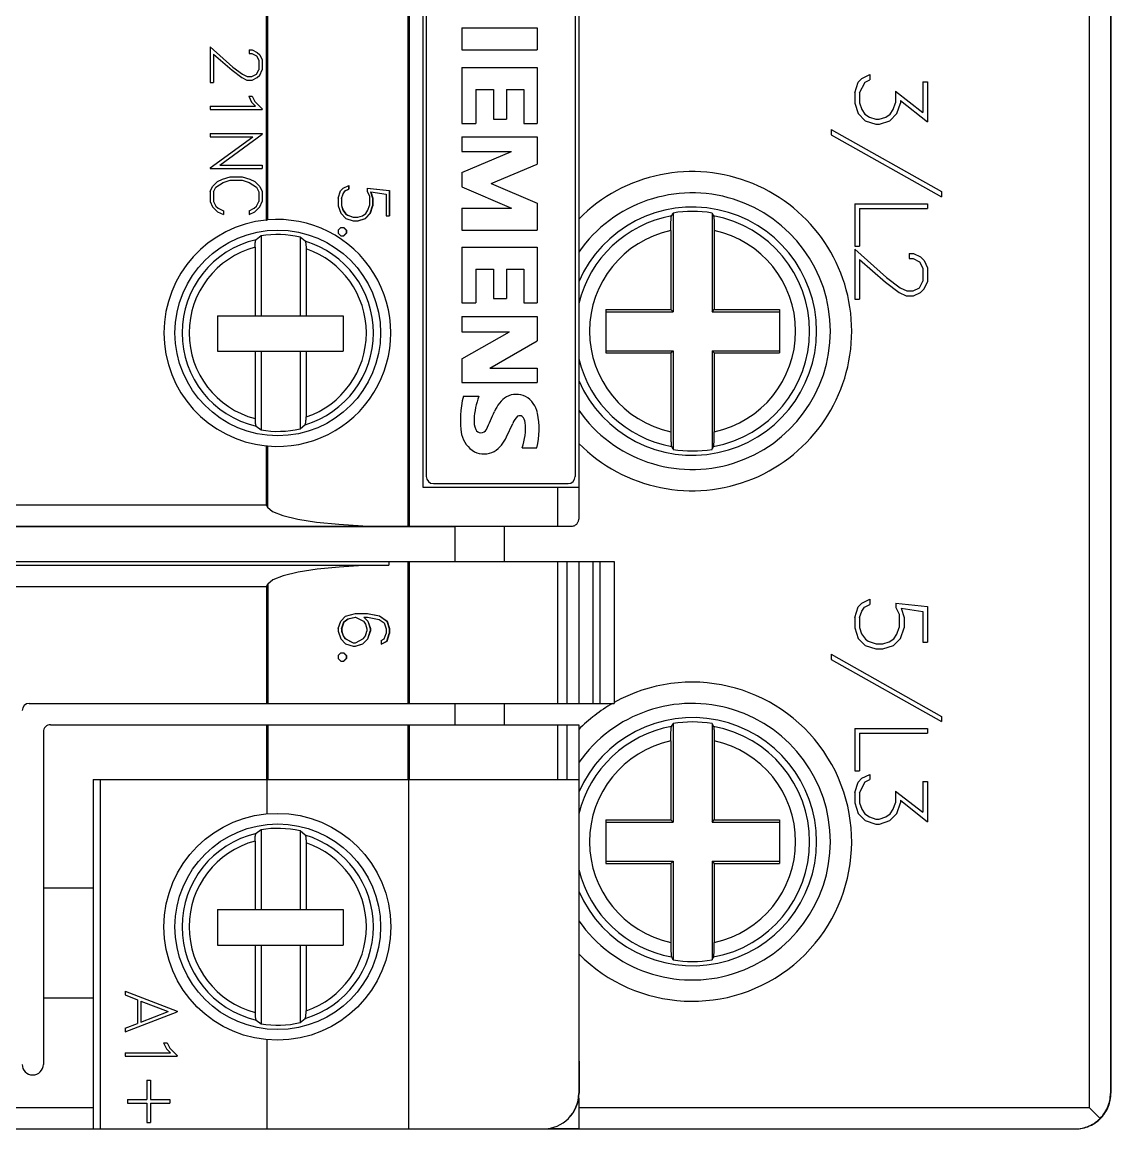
# Model space of a CAD drawing. Header units: millimetres. Extents: x -72 to 2978, y -1067 to 2817.
# Drawn here: x 1529.77 to 1560.48, y 872.75 to 903.97 of the extents above; entities that cross this region are included whole.
import ezdxf

# ---------------------------------------------------------------- set-up
doc = ezdxf.new("R2010")
doc.units = ezdxf.units.MM
doc.layers.add('10000_FRONT', color=7, linetype='Continuous')

msp = doc.modelspace()

# ---------------------------------------------------------------- linework, layer by layer
msp.add_line((1532.966, 872.753), (1538.966, 872.753))
at = {"layer": '10000_FRONT', "color": 7, "linetype": 'Continuous', "lineweight": 25}
for p, q in [((1540.649, 917.753), (1540.649, 889.753)), ((1540.683, 917.753), (1540.683, 889.753)), ((1559.867, 917.153), (1559.867, 873.353)), ((1545.467, 916.753), (1545.467, 889.953)), ((1560.467, 916.753), (1560.467, 873.753)), ((1560.477, 916.743), (1560.477, 873.763)), ((1536.651, 908.869), (1536.651, 898.387)), ((1536.686, 908.865), (1536.686, 898.391)), ((1541.067, 906.653), (1541.067, 890.853)), ((1541.167, 906.353), (1541.167, 891.153)), ((1545.367, 906.353), (1545.367, 891.153)), ((1542.167, 903.813), (1542.167, 903.191)), ((1542.167, 903.813), (1544.297, 903.813)), ((1544.297, 903.813), (1544.297, 903.191)), ((1535.07, 903.276), (1535.07, 902.265)), ((1535.07, 903.276), (1535.713, 902.704)), ((1536.167, 903.188), (1536.167, 903.088)), ((1536.167, 903.188), (1536.256, 903.188)), ((1536.256, 903.188), (1536.399, 903.118)), ((1536.399, 903.118), (1536.47, 903.045)), ((1542.167, 903.191), (1544.297, 903.191)), ((1535.168, 903.068), (1535.168, 902.265)), ((1535.168, 903.068), (1535.691, 902.612)), ((1536.167, 903.088), (1536.248, 903.088)), ((1536.248, 903.088), (1536.377, 903.023)), ((1536.377, 903.023), (1536.442, 902.894)), ((1536.442, 902.894), (1536.442, 902.628)), ((1536.47, 903.045), (1536.54, 902.902)), ((1536.54, 902.902), (1536.54, 902.62)), ((1535.691, 902.612), (1535.968, 902.404)), ((1535.713, 902.704), (1535.985, 902.5)), ((1535.985, 902.5), (1536.119, 902.434)), ((1536.248, 902.434), (1536.377, 902.498)), ((1536.377, 902.498), (1536.442, 902.628)), ((1536.398, 902.404), (1536.469, 902.477)), ((1536.469, 902.477), (1536.54, 902.62)), ((1542.167, 902.689), (1542.167, 901.115)), ((1542.167, 902.689), (1544.297, 902.689)), ((1544.297, 902.689), (1544.297, 901.115)), ((1553.45, 902.379), (1553.677, 902.492)), ((1553.677, 902.492), (1553.677, 902.347)), ((1535.07, 902.265), (1535.168, 902.265)), ((1535.968, 902.404), (1536.109, 902.333)), ((1536.109, 902.333), (1536.254, 902.333)), ((1536.119, 902.434), (1536.248, 902.434)), ((1536.254, 902.333), (1536.398, 902.404)), ((1553.251, 901.979), (1553.349, 902.275)), ((1553.349, 902.275), (1553.45, 902.379)), ((1553.389, 901.971), (1553.543, 902.281)), ((1553.543, 902.281), (1553.677, 902.347)), ((1555.172, 902.287), (1555.172, 901.425)), ((1555.172, 902.287), (1555.309, 902.287)), ((1555.309, 902.287), (1555.309, 901.156)), ((1536.157, 901.877), (1536.237, 901.714)), ((1536.157, 901.877), (1536.26, 901.877)), ((1536.26, 901.877), (1536.333, 901.733)), ((1542.565, 902.067), (1542.565, 901.115)), ((1542.565, 902.067), (1543.067, 902.067)), ((1543.067, 902.067), (1543.067, 901.235)), ((1543.431, 902.067), (1543.431, 901.235)), ((1543.431, 902.067), (1543.916, 902.067)), ((1543.916, 902.067), (1543.916, 901.115)), ((1553.251, 901.979), (1553.251, 901.685)), ((1553.389, 901.971), (1553.389, 901.691)), ((1554.402, 902.02), (1554.402, 901.691)), ((1554.402, 902.02), (1555.172, 901.425)), ((1535.07, 901.602), (1535.07, 901.504)), ((1535.07, 901.602), (1536.35, 901.602)), ((1536.237, 901.714), (1536.35, 901.602)), ((1536.333, 901.733), (1536.54, 901.525)), ((1553.251, 901.685), (1553.35, 901.389)), ((1553.389, 901.691), (1553.453, 901.507)), ((1554.339, 901.507), (1554.402, 901.691)), ((1554.444, 901.389), (1554.543, 901.685)), ((1554.543, 901.759), (1554.543, 901.685)), ((1554.543, 901.759), (1555.309, 901.156)), ((1535.07, 901.504), (1536.54, 901.504)), ((1536.54, 901.525), (1536.54, 901.504)), ((1543.067, 901.235), (1543.431, 901.235)), ((1553.35, 901.389), (1553.55, 901.188)), ((1553.453, 901.507), (1553.537, 901.378)), ((1553.537, 901.378), (1553.666, 901.293)), ((1553.666, 901.293), (1553.851, 901.23)), ((1553.851, 901.23), (1553.941, 901.23)), ((1553.941, 901.23), (1554.125, 901.293)), ((1554.125, 901.293), (1554.255, 901.378)), ((1554.243, 901.188), (1554.444, 901.389)), ((1554.255, 901.378), (1554.339, 901.507)), ((1542.167, 901.115), (1542.565, 901.115)), ((1543.916, 901.115), (1544.297, 901.115)), ((1552.585, 900.943), (1552.585, 900.794)), ((1552.585, 900.943), (1555.701, 899.189)), ((1553.55, 901.188), (1553.845, 901.09)), ((1553.845, 901.09), (1553.947, 901.09)), ((1553.947, 901.09), (1554.243, 901.188)), ((1535.07, 900.829), (1535.07, 900.731)), ((1535.07, 900.829), (1536.54, 900.829)), ((1535.07, 899.861), (1536.271, 900.731)), ((1535.07, 900.731), (1536.271, 900.731)), ((1535.339, 899.935), (1536.54, 900.806)), ((1536.54, 900.829), (1536.54, 900.806)), ((1542.167, 900.733), (1542.167, 900.318)), ((1542.167, 900.733), (1544.297, 900.733)), ((1544.297, 900.733), (1544.297, 899.963)), ((1552.585, 900.794), (1555.701, 899.042)), ((1542.167, 899.724), (1543.57, 900.318)), ((1542.167, 900.318), (1543.57, 900.318)), ((1535.07, 899.861), (1535.07, 899.837)), ((1535.07, 899.837), (1536.54, 899.837)), ((1535.339, 899.935), (1536.54, 899.935)), ((1536.54, 899.935), (1536.54, 899.837)), ((1542.167, 899.724), (1542.167, 899.32)), ((1542.999, 899.417), (1544.297, 899.963)), ((1535.141, 899.332), (1535.281, 899.473)), ((1535.233, 899.313), (1535.435, 899.446)), ((1535.281, 899.473), (1535.423, 899.541)), ((1535.423, 899.541), (1535.632, 899.611)), ((1535.435, 899.446), (1535.636, 899.513)), ((1535.632, 899.611), (1535.978, 899.611)), ((1535.636, 899.513), (1535.975, 899.513)), ((1535.975, 899.513), (1536.175, 899.446)), ((1535.978, 899.611), (1536.188, 899.541)), ((1536.175, 899.446), (1536.377, 899.313)), ((1536.188, 899.541), (1536.329, 899.473)), ((1536.329, 899.473), (1536.47, 899.332)), ((1538.823, 899.286), (1538.982, 899.366)), ((1538.975, 899.363), (1538.975, 899.263)), ((1538.982, 899.366), (1538.982, 899.263)), ((1542.999, 899.417), (1544.297, 898.866)), ((1535.07, 899.189), (1535.141, 899.332)), ((1535.07, 899.189), (1535.07, 898.907)), ((1535.168, 899.18), (1535.233, 899.313)), ((1535.168, 899.18), (1535.168, 898.914)), ((1536.377, 899.313), (1536.442, 899.18)), ((1536.442, 899.18), (1536.442, 898.914)), ((1536.47, 899.332), (1536.54, 899.189)), ((1536.54, 899.189), (1536.54, 898.907)), ((1538.683, 899), (1538.752, 899.211)), ((1538.752, 899.211), (1538.823, 899.286)), ((1538.773, 898.996), (1538.818, 899.127)), ((1538.78, 898.996), (1538.825, 899.127)), ((1538.818, 899.127), (1538.87, 899.21)), ((1538.818, 899.127), (1538.825, 899.127)), ((1538.825, 899.127), (1538.877, 899.21)), ((1538.87, 899.21), (1538.975, 899.263)), ((1538.87, 899.21), (1538.877, 899.21)), ((1538.877, 899.21), (1538.982, 899.263)), ((1538.975, 899.263), (1538.982, 899.263)), ((1539.498, 899.29), (1539.498, 899.2)), ((1539.498, 899.29), (1540.131, 899.218)), ((1539.498, 899.289), (1540.122, 899.218)), ((1539.498, 899.2), (1539.566, 899.063)), ((1539.566, 899.063), (1539.566, 898.794)), ((1539.594, 899.185), (1539.654, 899)), ((1539.594, 899.185), (1539.603, 899.185)), ((1539.603, 899.185), (1539.662, 899)), ((1539.603, 899.185), (1540.035, 899.121)), ((1540.035, 899.121), (1540.035, 898.502)), ((1540.122, 899.218), (1540.122, 898.502)), ((1540.122, 899.218), (1540.131, 899.218)), ((1540.131, 899.218), (1540.131, 898.502)), ((1542.167, 899.32), (1543.575, 898.721)), ((1555.701, 899.189), (1555.701, 899.042)), ((1535.07, 898.907), (1535.14, 898.763)), ((1535.14, 898.763), (1535.28, 898.623)), ((1535.168, 898.914), (1535.235, 898.783)), ((1535.235, 898.783), (1535.3, 898.718)), ((1536.31, 898.718), (1536.375, 898.783)), ((1536.33, 898.623), (1536.47, 898.763)), ((1536.375, 898.783), (1536.442, 898.914)), ((1536.47, 898.763), (1536.54, 898.907)), ((1538.683, 899), (1538.683, 898.79)), ((1538.683, 898.79), (1538.753, 898.579)), ((1538.773, 898.996), (1538.773, 898.794)), ((1538.773, 898.996), (1538.78, 898.996)), ((1538.773, 898.794), (1538.814, 898.669)), ((1538.773, 898.794), (1538.78, 898.794)), ((1538.78, 898.996), (1538.78, 898.794)), ((1538.78, 898.794), (1538.82, 898.669)), ((1539.521, 898.663), (1539.566, 898.794)), ((1539.585, 898.579), (1539.654, 898.79)), ((1539.593, 898.579), (1539.662, 898.79)), ((1539.654, 899), (1539.654, 898.79)), ((1539.654, 899), (1539.662, 899)), ((1539.654, 898.79), (1539.662, 898.79)), ((1539.662, 899), (1539.662, 898.79)), ((1544.297, 898.866), (1544.297, 898.102)), ((1553.251, 898.847), (1553.251, 897.653)), ((1553.251, 898.847), (1555.309, 898.847)), ((1555.309, 898.847), (1555.309, 898.71)), ((1535.28, 898.623), (1535.443, 898.542)), ((1535.3, 898.718), (1535.443, 898.646)), ((1535.443, 898.646), (1535.443, 898.542)), ((1536.167, 898.646), (1536.31, 898.718)), ((1536.167, 898.646), (1536.167, 898.542)), ((1536.167, 898.542), (1536.33, 898.623)), ((1538.753, 898.579), (1538.894, 898.435)), ((1538.814, 898.669), (1538.888, 898.564)), ((1538.814, 898.669), (1538.82, 898.669)), ((1538.82, 898.669), (1538.895, 898.564)), ((1538.888, 898.564), (1538.946, 898.524)), ((1538.888, 898.564), (1538.895, 898.564)), ((1538.894, 898.435), (1539.103, 898.365)), ((1538.895, 898.564), (1538.953, 898.524)), ((1538.946, 898.524), (1539.1, 898.465)), ((1538.946, 898.524), (1538.953, 898.524)), ((1538.953, 898.524), (1539.107, 898.465)), ((1539.1, 898.465), (1539.107, 898.465)), ((1539.107, 898.465), (1539.239, 898.465)), ((1539.235, 898.365), (1539.443, 898.435)), ((1539.239, 898.465), (1539.369, 898.51)), ((1539.243, 898.365), (1539.452, 898.435)), ((1539.369, 898.51), (1539.46, 898.571)), ((1539.443, 898.435), (1539.585, 898.579)), ((1539.443, 898.435), (1539.452, 898.435)), ((1539.452, 898.435), (1539.593, 898.579)), ((1539.46, 898.571), (1539.521, 898.663)), ((1539.585, 898.579), (1539.593, 898.579)), ((1540.035, 898.502), (1540.131, 898.502)), ((1542.167, 898.721), (1542.167, 898.102)), ((1542.167, 898.721), (1543.575, 898.721)), ((1548.072, 898.414), (1548.073, 898.43)), ((1548.073, 898.43), (1548.074, 898.445)), ((1548.074, 898.445), (1548.076, 898.458)), ((1548.076, 898.458), (1548.077, 898.47)), ((1548.077, 898.47), (1548.078, 898.479)), ((1548.078, 898.479), (1548.079, 898.488)), ((1548.079, 898.488), (1548.081, 898.495)), ((1548.081, 898.495), (1548.082, 898.5)), ((1548.082, 898.5), (1548.083, 898.504)), ((1548.083, 898.504), (1548.09, 898.515)), ((1548.09, 898.515), (1548.096, 898.527)), ((1548.096, 898.527), (1548.102, 898.539)), ((1548.102, 898.539), (1548.108, 898.55)), ((1548.108, 898.55), (1548.115, 898.562)), ((1548.115, 898.562), (1548.121, 898.574)), ((1548.121, 898.574), (1548.127, 898.586)), ((1548.127, 898.586), (1548.127, 895.803)), ((1549.227, 898.586), (1549.227, 895.803)), ((1549.227, 898.586), (1549.233, 898.574)), ((1549.233, 898.574), (1549.24, 898.562)), ((1549.24, 898.562), (1549.246, 898.55)), ((1549.246, 898.55), (1549.252, 898.539)), ((1549.252, 898.539), (1549.259, 898.527)), ((1549.259, 898.527), (1549.265, 898.515)), ((1549.265, 898.515), (1549.271, 898.504)), ((1549.271, 898.504), (1549.273, 898.499)), ((1549.273, 898.499), (1549.274, 898.492)), ((1549.274, 898.492), (1549.276, 898.483)), ((1549.276, 898.483), (1549.277, 898.471)), ((1549.277, 898.471), (1549.279, 898.458)), ((1549.279, 898.458), (1549.28, 898.441)), ((1549.28, 898.441), (1549.282, 898.423)), ((1549.282, 898.423), (1549.283, 898.402)), ((1553.389, 898.71), (1553.389, 897.653)), ((1553.389, 898.71), (1555.309, 898.71)), ((1536.651, 898.387), (1536.656, 898.388)), ((1536.656, 898.388), (1536.661, 898.388)), ((1536.661, 898.388), (1536.666, 898.389)), ((1536.666, 898.389), (1536.671, 898.389)), ((1536.671, 898.389), (1536.676, 898.39)), ((1536.676, 898.39), (1536.681, 898.39)), ((1536.681, 898.39), (1536.686, 898.391)), ((1538.683, 898.102), (1538.761, 898.18)), ((1538.761, 898.18), (1538.84, 898.18)), ((1538.833, 898.18), (1538.911, 898.102)), ((1538.84, 898.18), (1538.918, 898.102)), ((1539.103, 898.365), (1539.243, 898.365)), ((1548.064, 898.145), (1548.065, 898.172)), ((1548.064, 898.119), (1548.064, 898.145)), ((1548.064, 898.094), (1548.064, 898.119)), ((1548.065, 898.223), (1548.066, 898.247)), ((1548.065, 898.198), (1548.065, 898.223)), ((1548.065, 898.172), (1548.065, 898.198)), ((1548.066, 898.27), (1548.067, 898.294)), ((1548.066, 898.247), (1548.066, 898.27)), ((1548.067, 898.294), (1548.068, 898.317)), ((1548.068, 898.339), (1548.069, 898.36)), ((1548.068, 898.317), (1548.068, 898.339)), ((1548.069, 898.36), (1548.07, 898.379)), ((1548.07, 898.379), (1548.071, 898.397)), ((1548.071, 898.397), (1548.072, 898.414)), ((1549.283, 898.402), (1549.284, 898.381)), ((1549.284, 898.381), (1549.285, 898.358)), ((1549.285, 898.358), (1549.286, 898.332)), ((1549.286, 898.332), (1549.287, 898.305)), ((1549.287, 898.305), (1549.288, 898.276)), ((1549.288, 898.276), (1549.289, 898.248)), ((1549.289, 898.248), (1549.289, 898.219)), ((1549.289, 898.219), (1549.289, 898.188)), ((1549.289, 898.188), (1549.29, 898.156)), ((1549.29, 898.156), (1549.29, 898.124)), ((1549.29, 898.124), (1549.29, 898.094)), ((1536.349, 897.785), (1536.351, 897.794)), ((1536.351, 897.794), (1536.352, 897.801)), ((1536.352, 897.801), (1536.354, 897.808)), ((1536.354, 897.808), (1536.356, 897.815)), ((1536.356, 897.815), (1536.358, 897.82)), ((1536.358, 897.82), (1536.36, 897.824)), ((1536.36, 897.824), (1536.362, 897.828)), ((1536.362, 897.828), (1536.364, 897.831)), ((1536.364, 897.831), (1536.366, 897.833)), ((1536.507, 897.939), (1536.366, 897.833)), ((1536.507, 897.939), (1536.507, 895.688)), ((1537.607, 897.906), (1537.607, 895.688)), ((1537.748, 897.791), (1537.607, 897.906)), ((1538.683, 898.102), (1538.683, 898.021)), ((1538.683, 898.021), (1538.761, 897.943)), ((1538.761, 897.943), (1538.84, 897.943)), ((1538.833, 897.943), (1538.911, 898.021)), ((1538.84, 897.943), (1538.918, 898.021)), ((1538.911, 898.102), (1538.911, 898.021)), ((1538.911, 898.102), (1538.918, 898.102)), ((1538.911, 898.021), (1538.918, 898.021)), ((1538.918, 898.102), (1538.918, 898.021)), ((1542.167, 898.102), (1544.297, 898.102)), ((1548.064, 898.094), (1548.064, 895.866)), ((1549.29, 898.094), (1549.29, 895.866)), ((1536.337, 897.646), (1536.338, 897.66)), ((1536.337, 897.633), (1536.337, 897.646)), ((1536.337, 897.62), (1536.337, 897.633)), ((1536.337, 897.62), (1536.337, 895.688)), ((1536.338, 897.673), (1536.339, 897.687)), ((1536.338, 897.66), (1536.338, 897.673)), ((1536.339, 897.699), (1536.34, 897.711)), ((1536.339, 897.687), (1536.339, 897.699)), ((1536.34, 897.711), (1536.341, 897.723)), ((1536.341, 897.723), (1536.342, 897.735)), ((1536.342, 897.735), (1536.343, 897.746)), ((1536.343, 897.746), (1536.345, 897.757)), ((1536.345, 897.757), (1536.346, 897.767)), ((1536.346, 897.767), (1536.347, 897.776)), ((1536.347, 897.776), (1536.349, 897.785)), ((1537.748, 897.79), (1537.751, 897.788)), ((1537.751, 897.788), (1537.753, 897.783)), ((1537.753, 897.783), (1537.756, 897.778)), ((1537.756, 897.778), (1537.758, 897.772)), ((1537.758, 897.772), (1537.76, 897.764)), ((1537.76, 897.764), (1537.762, 897.755)), ((1537.762, 897.755), (1537.765, 897.745)), ((1537.765, 897.745), (1537.766, 897.734)), ((1537.766, 897.734), (1537.768, 897.723)), ((1537.768, 897.723), (1537.77, 897.71)), ((1537.77, 897.71), (1537.771, 897.697)), ((1537.771, 897.697), (1537.773, 897.682)), ((1537.773, 897.682), (1537.774, 897.667)), ((1537.774, 897.667), (1537.775, 897.653)), ((1537.775, 897.653), (1537.776, 897.637)), ((1537.776, 897.637), (1537.776, 897.621)), ((1537.776, 897.621), (1537.777, 897.604)), ((1537.777, 897.604), (1537.777, 897.588)), ((1537.777, 897.588), (1537.777, 897.572)), ((1537.777, 897.572), (1537.777, 895.688)), ((1542.167, 897.625), (1542.167, 896.051)), ((1542.167, 897.625), (1544.297, 897.625)), ((1544.297, 897.625), (1544.297, 896.051)), ((1553.251, 897.653), (1553.389, 897.653)), ((1553.251, 897.567), (1553.251, 896.152)), ((1553.251, 897.567), (1554.151, 896.765)), ((1553.389, 897.276), (1553.389, 896.152)), ((1553.389, 897.276), (1554.121, 896.637)), ((1554.788, 897.443), (1554.788, 897.304)), ((1554.788, 897.443), (1554.911, 897.443)), ((1554.788, 897.304), (1554.9, 897.304)), ((1554.9, 897.304), (1555.081, 897.213)), ((1554.911, 897.443), (1555.112, 897.346)), ((1555.081, 897.213), (1555.172, 897.032)), ((1555.112, 897.346), (1555.212, 897.244)), ((1555.212, 897.244), (1555.309, 897.043)), ((1542.565, 897.003), (1542.565, 896.051)), ((1542.565, 897.003), (1543.067, 897.003)), ((1543.067, 897.003), (1543.067, 896.171)), ((1543.431, 897.003), (1543.431, 896.171)), ((1543.431, 897.003), (1543.916, 897.003)), ((1543.916, 897.003), (1543.916, 896.051)), ((1555.172, 897.032), (1555.172, 896.66)), ((1555.309, 897.043), (1555.309, 896.648)), ((1554.121, 896.637), (1554.508, 896.346)), ((1554.151, 896.765), (1554.532, 896.48)), ((1555.081, 896.477), (1555.172, 896.66)), ((1555.21, 896.448), (1555.309, 896.648)), ((1554.508, 896.346), (1554.705, 896.247)), ((1554.532, 896.48), (1554.72, 896.388)), ((1554.705, 896.247), (1554.909, 896.247)), ((1554.72, 896.388), (1554.9, 896.388)), ((1554.9, 896.388), (1555.081, 896.477)), ((1554.909, 896.247), (1555.11, 896.346)), ((1555.11, 896.346), (1555.21, 896.448)), ((1542.167, 896.051), (1542.565, 896.051)), ((1543.067, 896.171), (1543.431, 896.171)), ((1543.916, 896.051), (1544.297, 896.051)), ((1553.251, 896.152), (1553.389, 896.152)), ((1535.277, 895.688), (1535.277, 894.688)), ((1535.277, 895.688), (1538.827, 895.688)), ((1538.827, 895.688), (1538.827, 894.688)), ((1542.167, 895.669), (1542.167, 895.235)), ((1542.167, 895.669), (1544.297, 895.669)), ((1544.297, 895.669), (1544.297, 894.978)), ((1546.227, 895.866), (1546.227, 894.64)), ((1546.227, 895.866), (1548.064, 895.866)), ((1546.227, 895.803), (1548.127, 895.803)), ((1548.064, 895.866), (1548.127, 895.803)), ((1549.227, 895.803), (1549.29, 895.866)), ((1549.227, 895.803), (1551.127, 895.803)), ((1549.29, 895.866), (1551.127, 895.866)), ((1551.127, 895.866), (1551.127, 894.64)), ((1542.167, 894.472), (1543.517, 895.235)), ((1542.167, 895.235), (1543.517, 895.235)), ((1535.277, 894.688), (1538.827, 894.688)), ((1536.337, 894.688), (1536.337, 892.786)), ((1536.507, 894.688), (1536.507, 892.467)), ((1537.607, 894.688), (1537.607, 892.5)), ((1537.777, 894.688), (1537.777, 892.835)), ((1542.963, 894.212), (1544.297, 894.978)), ((1546.227, 894.703), (1548.127, 894.703)), ((1548.064, 894.64), (1548.127, 894.703)), ((1548.127, 894.703), (1548.127, 891.921)), ((1549.227, 894.703), (1549.227, 891.921)), ((1549.227, 894.703), (1549.29, 894.64)), ((1549.227, 894.703), (1551.127, 894.703)), ((1542.167, 894.472), (1542.167, 893.802)), ((1546.227, 894.64), (1548.064, 894.64)), ((1548.064, 894.64), (1548.064, 892.412)), ((1549.29, 894.64), (1549.29, 892.412)), ((1549.29, 894.64), (1551.127, 894.64)), ((1542.963, 894.212), (1544.297, 894.212)), ((1544.297, 894.212), (1544.297, 893.802)), ((1542.167, 893.802), (1544.297, 893.802)), ((1542.213, 893.417), (1542.652, 893.417)), ((1537.777, 892.821), (1537.777, 892.835)), ((1537.777, 892.808), (1537.777, 892.821)), ((1537.777, 892.794), (1537.777, 892.808)), ((1536.337, 892.786), (1536.337, 892.771)), ((1536.337, 892.771), (1536.338, 892.754)), ((1536.338, 892.754), (1536.338, 892.738)), ((1536.338, 892.738), (1536.339, 892.722)), ((1536.339, 892.722), (1536.34, 892.707)), ((1536.34, 892.707), (1536.341, 892.692)), ((1536.341, 892.692), (1536.342, 892.678)), ((1536.342, 892.678), (1536.343, 892.664)), ((1536.343, 892.664), (1536.345, 892.65)), ((1536.345, 892.65), (1536.346, 892.638)), ((1536.346, 892.638), (1536.348, 892.627)), ((1536.348, 892.627), (1536.35, 892.617)), ((1536.35, 892.617), (1536.352, 892.607)), ((1536.352, 892.607), (1536.354, 892.598)), ((1536.354, 892.598), (1536.356, 892.591)), ((1536.356, 892.591), (1536.359, 892.585)), ((1536.359, 892.585), (1536.361, 892.58)), ((1536.361, 892.58), (1536.363, 892.576)), ((1536.363, 892.576), (1536.366, 892.573)), ((1536.366, 892.573), (1536.507, 892.467)), ((1537.607, 892.5), (1537.748, 892.616)), ((1537.748, 892.616), (1537.75, 892.618)), ((1537.75, 892.618), (1537.753, 892.621)), ((1537.753, 892.621), (1537.755, 892.625)), ((1537.755, 892.625), (1537.757, 892.63)), ((1537.757, 892.63), (1537.758, 892.635)), ((1537.758, 892.635), (1537.76, 892.642)), ((1537.76, 892.642), (1537.762, 892.649)), ((1537.762, 892.649), (1537.764, 892.657)), ((1537.764, 892.657), (1537.765, 892.666)), ((1537.765, 892.666), (1537.767, 892.675)), ((1537.767, 892.675), (1537.768, 892.684)), ((1537.768, 892.684), (1537.77, 892.695)), ((1537.77, 892.695), (1537.771, 892.706)), ((1537.771, 892.706), (1537.772, 892.718)), ((1537.772, 892.718), (1537.773, 892.73)), ((1537.773, 892.73), (1537.774, 892.742)), ((1537.774, 892.742), (1537.775, 892.754)), ((1537.775, 892.754), (1537.776, 892.767)), ((1537.776, 892.78), (1537.777, 892.794)), ((1537.776, 892.767), (1537.776, 892.78)), ((1543.431, 892.269), (1543.604, 892.652)), ((1548.064, 892.412), (1548.064, 892.382)), ((1548.064, 892.382), (1548.065, 892.35)), ((1548.065, 892.35), (1548.065, 892.318)), ((1548.065, 892.318), (1548.065, 892.287)), ((1548.065, 892.287), (1548.066, 892.258)), ((1548.066, 892.258), (1548.066, 892.23)), ((1548.066, 892.23), (1548.067, 892.202)), ((1548.067, 892.202), (1548.068, 892.174)), ((1548.068, 892.174), (1548.069, 892.149)), ((1549.286, 892.167), (1549.287, 892.19)), ((1549.287, 892.213), (1549.288, 892.236)), ((1549.287, 892.19), (1549.287, 892.213)), ((1549.288, 892.236), (1549.289, 892.259)), ((1549.289, 892.308), (1549.29, 892.335)), ((1549.289, 892.283), (1549.289, 892.308)), ((1549.289, 892.259), (1549.289, 892.283)), ((1549.29, 892.387), (1549.29, 892.412)), ((1549.29, 892.361), (1549.29, 892.387)), ((1549.29, 892.335), (1549.29, 892.361)), ((1536.651, 892.019), (1536.651, 890.353)), ((1536.651, 892.019), (1536.656, 892.018)), ((1536.656, 892.018), (1536.661, 892.018)), ((1536.661, 892.018), (1536.666, 892.017)), ((1536.666, 892.017), (1536.671, 892.017)), ((1536.671, 892.017), (1536.676, 892.016)), ((1536.676, 892.016), (1536.681, 892.016)), ((1536.681, 892.016), (1536.686, 892.015)), ((1536.686, 892.015), (1536.686, 890.293)), ((1543.872, 891.959), (1544.281, 891.959)), ((1548.069, 892.149), (1548.07, 892.125)), ((1548.07, 892.125), (1548.071, 892.104)), ((1548.071, 892.104), (1548.073, 892.084)), ((1548.073, 892.084), (1548.074, 892.065)), ((1548.074, 892.065), (1548.076, 892.048)), ((1548.076, 892.048), (1548.077, 892.035)), ((1548.077, 892.035), (1548.078, 892.023)), ((1548.078, 892.023), (1548.08, 892.014)), ((1548.08, 892.014), (1548.082, 892.007)), ((1548.082, 892.007), (1548.083, 892.002)), ((1548.083, 892.002), (1548.09, 891.991)), ((1548.09, 891.991), (1548.096, 891.979)), ((1548.096, 891.979), (1548.102, 891.967)), ((1548.102, 891.967), (1548.108, 891.956)), ((1548.108, 891.956), (1548.115, 891.944)), ((1548.115, 891.944), (1548.121, 891.932)), ((1548.121, 891.932), (1548.127, 891.921)), ((1549.227, 891.921), (1549.233, 891.932)), ((1549.233, 891.932), (1549.24, 891.944)), ((1549.24, 891.944), (1549.246, 891.956)), ((1549.246, 891.956), (1549.252, 891.967)), ((1549.252, 891.967), (1549.259, 891.979)), ((1549.259, 891.979), (1549.265, 891.991)), ((1549.265, 891.991), (1549.271, 892.002)), ((1549.271, 892.002), (1549.272, 892.006)), ((1549.272, 892.006), (1549.274, 892.011)), ((1549.274, 892.011), (1549.275, 892.018)), ((1549.275, 892.018), (1549.276, 892.027)), ((1549.276, 892.027), (1549.278, 892.036)), ((1549.278, 892.036), (1549.279, 892.048)), ((1549.279, 892.048), (1549.28, 892.061)), ((1549.28, 892.061), (1549.281, 892.076)), ((1549.281, 892.076), (1549.282, 892.092)), ((1549.282, 892.092), (1549.283, 892.11)), ((1549.283, 892.11), (1549.284, 892.127)), ((1549.284, 892.127), (1549.285, 892.146)), ((1549.285, 892.146), (1549.286, 892.167)), ((1541.367, 890.953), (1545.167, 890.953)), ((1541.067, 890.853), (1545.467, 890.853)), ((1544.867, 890.853), (1544.867, 889.753)), ((1499.283, 890.353), (1536.651, 890.353)), ((1536.651, 890.353), (1536.656, 890.345)), ((1536.656, 890.345), (1536.661, 890.336)), ((1536.661, 890.336), (1536.666, 890.328)), ((1536.666, 890.328), (1536.671, 890.319)), ((1536.671, 890.319), (1536.676, 890.311)), ((1536.676, 890.311), (1536.681, 890.302)), ((1536.681, 890.302), (1536.686, 890.293)), ((1490.667, 889.753), (1545.267, 889.753)), ((1493.977, 889.743), (1541.977, 889.743)), ((1541.977, 889.753), (1541.977, 888.753)), ((1543.367, 889.753), (1543.367, 888.753)), ((1545.267, 889.753), (1545.293, 889.755)), ((1545.293, 889.755), (1545.317, 889.759)), ((1545.317, 889.759), (1545.339, 889.767)), ((1545.339, 889.767), (1545.36, 889.776)), ((1545.36, 889.776), (1545.379, 889.787)), ((1545.379, 889.787), (1545.396, 889.8)), ((1545.396, 889.8), (1545.411, 889.814)), ((1545.411, 889.814), (1545.424, 889.829)), ((1545.424, 889.829), (1545.436, 889.846)), ((1545.436, 889.846), (1545.446, 889.863)), ((1545.446, 889.863), (1545.453, 889.88)), ((1545.453, 889.88), (1545.459, 889.898)), ((1545.459, 889.898), (1545.464, 889.917)), ((1545.464, 889.917), (1545.466, 889.935)), ((1545.466, 889.935), (1545.467, 889.953)), ((1489.467, 888.753), (1546.467, 888.753)), ((1540.106, 888.753), (1540.106, 888.653)), ((1540.649, 888.753), (1540.649, 884.753)), ((1540.683, 888.753), (1540.683, 884.753)), ((1544.867, 888.753), (1544.867, 884.753)), ((1545.13, 888.753), (1545.13, 884.753)), ((1545.467, 888.753), (1545.467, 884.753)), ((1545.867, 888.753), (1545.867, 884.753)), ((1546.067, 888.753), (1546.067, 884.753)), ((1546.467, 888.753), (1546.467, 884.753)), ((1495.828, 888.653), (1540.106, 888.653)), ((1499.272, 888.053), (1536.662, 888.053)), ((1536.662, 888.053), (1536.667, 888.062)), ((1536.662, 888.053), (1536.662, 884.753)), ((1536.667, 888.062), (1536.672, 888.07)), ((1536.672, 888.07), (1536.677, 888.079)), ((1536.677, 888.079), (1536.682, 888.087)), ((1536.682, 888.087), (1536.687, 888.096)), ((1536.687, 888.096), (1536.692, 888.104)), ((1536.692, 888.104), (1536.697, 888.113)), ((1536.697, 888.113), (1536.697, 884.753)), ((1553.349, 887.475), (1553.45, 887.579)), ((1553.45, 887.579), (1553.677, 887.692)), ((1553.527, 887.472), (1553.677, 887.547)), ((1553.677, 887.692), (1553.677, 887.547)), ((1554.409, 887.585), (1554.409, 887.459)), ((1554.409, 887.585), (1555.309, 887.484)), ((1538.753, 887.075), (1538.893, 887.218)), ((1538.893, 887.218), (1539.169, 887.288)), ((1538.954, 887.136), (1539.162, 887.188)), ((1538.962, 887.136), (1539.17, 887.188)), ((1539.162, 887.188), (1539.17, 887.188)), ((1539.169, 887.288), (1539.511, 887.288)), ((1539.17, 887.188), (1539.398, 887.073)), ((1539.402, 887.188), (1539.514, 887.075)), ((1539.402, 887.188), (1539.41, 887.188)), ((1539.41, 887.188), (1539.522, 887.075)), ((1539.41, 887.188), (1539.506, 887.188)), ((1539.503, 887.288), (1539.843, 887.22)), ((1539.506, 887.188), (1539.841, 887.12)), ((1539.511, 887.288), (1539.852, 887.22)), ((1539.843, 887.22), (1540.052, 887.076)), ((1539.843, 887.22), (1539.852, 887.22)), ((1539.852, 887.22), (1540.062, 887.076)), ((1553.251, 887.179), (1553.349, 887.475)), ((1553.389, 887.173), (1553.453, 887.357)), ((1553.453, 887.357), (1553.527, 887.472)), ((1554.409, 887.459), (1554.506, 887.267)), ((1554.506, 887.267), (1554.506, 886.891)), ((1554.558, 887.437), (1554.643, 887.179)), ((1554.558, 887.437), (1555.172, 887.349)), ((1555.172, 887.349), (1555.172, 886.482)), ((1555.309, 887.484), (1555.309, 886.482)), ((1538.684, 886.863), (1538.753, 887.075)), ((1538.775, 886.859), (1538.84, 887.057)), ((1538.782, 886.859), (1538.848, 887.057)), ((1538.84, 887.057), (1538.954, 887.136)), ((1538.84, 887.057), (1538.848, 887.057)), ((1538.848, 887.057), (1538.962, 887.136)), ((1538.954, 887.136), (1538.962, 887.136)), ((1539.398, 887.073), (1539.45, 886.99)), ((1539.45, 886.99), (1539.494, 886.859)), ((1539.514, 887.075), (1539.583, 886.863)), ((1539.514, 887.075), (1539.522, 887.075)), ((1539.522, 887.075), (1539.592, 886.863)), ((1539.841, 887.12), (1539.977, 887.028)), ((1539.977, 887.028), (1540.034, 886.859)), ((1540.052, 887.076), (1540.122, 886.863)), ((1540.052, 887.076), (1540.062, 887.076)), ((1540.062, 887.076), (1540.132, 886.863)), ((1553.251, 887.179), (1553.251, 886.885)), ((1553.251, 886.885), (1553.351, 886.589)), ((1553.389, 887.173), (1553.389, 886.891)), ((1553.389, 886.891), (1553.446, 886.715)), ((1554.442, 886.707), (1554.506, 886.891)), ((1554.545, 886.589), (1554.643, 886.885)), ((1554.643, 887.179), (1554.643, 886.885)), ((1538.684, 886.863), (1538.684, 886.79)), ((1538.684, 886.79), (1538.753, 886.579)), ((1538.753, 886.579), (1538.893, 886.435)), ((1538.775, 886.859), (1538.775, 886.794)), ((1538.775, 886.859), (1538.782, 886.859)), ((1538.775, 886.794), (1538.82, 886.663)), ((1538.775, 886.794), (1538.782, 886.794)), ((1538.782, 886.859), (1538.782, 886.794)), ((1538.782, 886.794), (1538.827, 886.663)), ((1538.82, 886.663), (1538.872, 886.581)), ((1538.82, 886.663), (1538.827, 886.663)), ((1538.827, 886.663), (1538.879, 886.581)), ((1538.872, 886.581), (1539.101, 886.465)), ((1538.872, 886.581), (1538.879, 886.581)), ((1538.879, 886.581), (1539.109, 886.465)), ((1539.168, 886.465), (1539.398, 886.581)), ((1539.373, 886.435), (1539.514, 886.579)), ((1539.381, 886.435), (1539.522, 886.579)), ((1539.398, 886.581), (1539.45, 886.663)), ((1539.45, 886.663), (1539.494, 886.794)), ((1539.494, 886.859), (1539.494, 886.794)), ((1539.514, 886.579), (1539.583, 886.79)), ((1539.514, 886.579), (1539.522, 886.579)), ((1539.522, 886.579), (1539.592, 886.79)), ((1539.583, 886.863), (1539.583, 886.79)), ((1539.583, 886.863), (1539.592, 886.863)), ((1539.583, 886.79), (1539.592, 886.79)), ((1539.592, 886.863), (1539.592, 886.79)), ((1539.898, 886.528), (1539.981, 886.571)), ((1539.981, 886.571), (1540.034, 886.726)), ((1540.034, 886.859), (1540.034, 886.726)), ((1540.052, 886.506), (1540.122, 886.721)), ((1540.062, 886.506), (1540.132, 886.721)), ((1540.122, 886.863), (1540.122, 886.721)), ((1540.122, 886.863), (1540.132, 886.863)), ((1540.122, 886.721), (1540.132, 886.721)), ((1540.132, 886.863), (1540.132, 886.721)), ((1553.351, 886.589), (1553.551, 886.388)), ((1553.446, 886.715), (1553.552, 886.568)), ((1553.552, 886.568), (1553.635, 886.513)), ((1554.226, 886.493), (1554.356, 886.578)), ((1554.343, 886.388), (1554.545, 886.589)), ((1554.356, 886.578), (1554.442, 886.707)), ((1538.893, 886.435), (1539.102, 886.365)), ((1539.101, 886.465), (1539.109, 886.465)), ((1539.102, 886.365), (1539.173, 886.365)), ((1539.109, 886.465), (1539.168, 886.465)), ((1539.165, 886.365), (1539.373, 886.435)), ((1539.173, 886.365), (1539.381, 886.435)), ((1539.373, 886.435), (1539.381, 886.435)), ((1539.898, 886.528), (1539.898, 886.424)), ((1539.898, 886.424), (1540.062, 886.506)), ((1539.898, 886.429), (1540.052, 886.506)), ((1540.052, 886.506), (1540.062, 886.506)), ((1553.551, 886.388), (1553.848, 886.29)), ((1553.635, 886.513), (1553.854, 886.43)), ((1553.848, 886.29), (1554.047, 886.29)), ((1553.854, 886.43), (1554.041, 886.43)), ((1554.041, 886.43), (1554.226, 886.493)), ((1554.047, 886.29), (1554.343, 886.388)), ((1555.172, 886.482), (1555.309, 886.482)), ((1538.684, 886.102), (1538.761, 886.18)), ((1538.684, 886.102), (1538.684, 886.021)), ((1538.684, 886.021), (1538.761, 885.943)), ((1538.761, 886.18), (1538.84, 886.18)), ((1538.761, 885.943), (1538.84, 885.943)), ((1538.833, 886.18), (1538.911, 886.102)), ((1538.833, 885.943), (1538.911, 886.021)), ((1538.84, 886.18), (1538.918, 886.102)), ((1538.84, 885.943), (1538.918, 886.021)), ((1538.911, 886.102), (1538.911, 886.021)), ((1538.911, 886.102), (1538.918, 886.102)), ((1538.911, 886.021), (1538.918, 886.021)), ((1538.918, 886.102), (1538.918, 886.021)), ((1552.585, 886.143), (1552.585, 885.994)), ((1552.585, 886.143), (1555.701, 884.389)), ((1552.585, 885.994), (1555.701, 884.242)), ((1529.967, 884.753), (1536.662, 884.753)), ((1536.662, 884.753), (1536.697, 884.753)), ((1536.697, 884.753), (1540.649, 884.753)), ((1540.649, 884.753), (1540.683, 884.753)), ((1540.683, 884.753), (1544.867, 884.753)), ((1541.977, 884.753), (1541.977, 884.153)), ((1543.367, 884.753), (1543.367, 884.153)), ((1544.867, 884.753), (1545.13, 884.753)), ((1545.13, 884.753), (1545.467, 884.753)), ((1545.467, 884.753), (1545.867, 884.753)), ((1545.867, 884.753), (1546.067, 884.753)), ((1546.067, 884.753), (1546.467, 884.753)), ((1555.701, 884.389), (1555.701, 884.242)), ((1530.567, 884.153), (1536.662, 884.153)), ((1536.662, 884.153), (1536.662, 882.603)), ((1536.662, 884.153), (1536.697, 884.153)), ((1536.697, 884.153), (1536.697, 882.603)), ((1536.697, 884.153), (1540.649, 884.153)), ((1540.649, 884.153), (1540.649, 882.603)), ((1540.649, 884.153), (1540.683, 884.153)), ((1540.683, 884.153), (1540.683, 882.603)), ((1540.683, 884.153), (1544.867, 884.153)), ((1544.867, 884.153), (1544.867, 882.603)), ((1544.867, 884.153), (1545.13, 884.153)), ((1545.13, 884.153), (1545.13, 882.603)), ((1545.13, 884.153), (1545.467, 884.153)), ((1545.467, 884.153), (1545.467, 882.603)), ((1545.467, 884.153), (1545.467, 884.153)), ((1548.074, 884.045), (1548.076, 884.058)), ((1548.076, 884.058), (1548.077, 884.07)), ((1548.077, 884.07), (1548.078, 884.079)), ((1548.078, 884.079), (1548.079, 884.088)), ((1548.079, 884.088), (1548.081, 884.095)), ((1548.081, 884.095), (1548.082, 884.1)), ((1548.082, 884.1), (1548.083, 884.104)), ((1548.083, 884.104), (1548.09, 884.115)), ((1548.09, 884.115), (1548.096, 884.127)), ((1548.096, 884.127), (1548.102, 884.139)), ((1548.102, 884.139), (1548.108, 884.15)), ((1548.108, 884.15), (1548.115, 884.162)), ((1548.115, 884.162), (1548.121, 884.174)), ((1548.121, 884.174), (1548.127, 884.186)), ((1548.127, 884.186), (1548.127, 881.403)), ((1549.227, 884.186), (1549.227, 881.403)), ((1549.227, 884.186), (1549.233, 884.174)), ((1549.233, 884.174), (1549.24, 884.162)), ((1549.24, 884.162), (1549.246, 884.15)), ((1549.246, 884.15), (1549.252, 884.139)), ((1549.252, 884.139), (1549.259, 884.127)), ((1549.259, 884.127), (1549.265, 884.115)), ((1549.265, 884.115), (1549.271, 884.104)), ((1549.271, 884.104), (1549.273, 884.099)), ((1549.273, 884.099), (1549.274, 884.092)), ((1549.274, 884.092), (1549.276, 884.083)), ((1549.276, 884.083), (1549.277, 884.071)), ((1549.277, 884.071), (1549.279, 884.058)), ((1530.367, 883.953), (1530.367, 874.573)), ((1548.064, 883.745), (1548.065, 883.772)), ((1548.065, 883.823), (1548.066, 883.847)), ((1548.065, 883.798), (1548.065, 883.823)), ((1548.065, 883.772), (1548.065, 883.798)), ((1548.066, 883.87), (1548.067, 883.894)), ((1548.066, 883.847), (1548.066, 883.87)), ((1548.067, 883.894), (1548.068, 883.917)), ((1548.068, 883.939), (1548.069, 883.96)), ((1548.068, 883.917), (1548.068, 883.939)), ((1548.069, 883.96), (1548.07, 883.979)), ((1548.07, 883.979), (1548.071, 883.997)), ((1548.071, 883.997), (1548.072, 884.014)), ((1548.072, 884.014), (1548.073, 884.03)), ((1548.073, 884.03), (1548.074, 884.045)), ((1549.279, 884.058), (1549.28, 884.041)), ((1549.28, 884.041), (1549.282, 884.023)), ((1549.282, 884.023), (1549.283, 884.002)), ((1549.283, 884.002), (1549.284, 883.981)), ((1549.284, 883.981), (1549.285, 883.958)), ((1549.285, 883.958), (1549.286, 883.932)), ((1549.286, 883.932), (1549.287, 883.905)), ((1549.287, 883.905), (1549.288, 883.876)), ((1549.288, 883.876), (1549.289, 883.848)), ((1549.289, 883.848), (1549.289, 883.819)), ((1549.289, 883.819), (1549.289, 883.788)), ((1549.289, 883.788), (1549.29, 883.756)), ((1549.29, 883.756), (1549.29, 883.724)), ((1553.251, 884.047), (1553.251, 882.853)), ((1553.251, 884.047), (1555.309, 884.047)), ((1553.389, 883.91), (1553.389, 882.853)), ((1553.389, 883.91), (1555.309, 883.91)), ((1555.309, 884.047), (1555.309, 883.91)), ((1548.064, 883.719), (1548.064, 883.745)), ((1548.064, 883.694), (1548.064, 883.719)), ((1548.064, 883.694), (1548.064, 881.466)), ((1549.29, 883.724), (1549.29, 883.694)), ((1549.29, 883.694), (1549.29, 881.466)), ((1553.251, 882.853), (1553.389, 882.853)), ((1531.767, 882.603), (1531.767, 872.753)), ((1531.767, 882.603), (1536.662, 882.603)), ((1531.967, 882.603), (1531.967, 872.753)), ((1536.662, 882.603), (1536.697, 882.603)), ((1536.667, 882.603), (1536.667, 881.639)), ((1536.697, 882.603), (1540.649, 882.603)), ((1540.649, 882.603), (1540.683, 882.603)), ((1540.664, 882.603), (1540.664, 872.753)), ((1540.683, 882.603), (1544.867, 882.603)), ((1544.867, 882.603), (1545.13, 882.603)), ((1545.13, 882.603), (1545.467, 882.603)), ((1545.467, 882.603), (1545.467, 873.753)), ((1545.467, 882.603), (1545.467, 882.603)), ((1553.251, 882.24), (1553.349, 882.536)), ((1553.349, 882.536), (1553.45, 882.641)), ((1553.389, 882.232), (1553.543, 882.543)), ((1553.45, 882.641), (1553.677, 882.753)), ((1553.543, 882.543), (1553.677, 882.609)), ((1553.677, 882.753), (1553.677, 882.609)), ((1555.172, 882.548), (1555.172, 881.687)), ((1555.172, 882.548), (1555.309, 882.548)), ((1555.309, 882.548), (1555.309, 881.417)), ((1553.251, 882.24), (1553.251, 881.947)), ((1553.389, 882.232), (1553.389, 881.952)), ((1554.402, 882.282), (1554.402, 881.952)), ((1554.402, 882.282), (1555.172, 881.687)), ((1553.251, 881.947), (1553.35, 881.651)), ((1553.389, 881.952), (1553.453, 881.769)), ((1554.339, 881.769), (1554.402, 881.952)), ((1554.444, 881.651), (1554.543, 881.947)), ((1554.543, 882.02), (1554.543, 881.947)), ((1554.543, 882.02), (1555.309, 881.417)), ((1553.35, 881.651), (1553.55, 881.45)), ((1553.453, 881.769), (1553.537, 881.64)), ((1553.537, 881.64), (1553.666, 881.554)), ((1554.125, 881.554), (1554.255, 881.64)), ((1554.243, 881.45), (1554.444, 881.651)), ((1554.255, 881.64), (1554.339, 881.769)), ((1546.227, 881.466), (1546.227, 880.24)), ((1546.227, 881.466), (1548.064, 881.466)), ((1546.227, 881.403), (1548.127, 881.403)), ((1548.064, 881.466), (1548.127, 881.403)), ((1549.227, 881.403), (1549.29, 881.466)), ((1549.227, 881.403), (1551.127, 881.403)), ((1549.29, 881.466), (1551.127, 881.466)), ((1551.127, 881.466), (1551.127, 880.24)), ((1553.55, 881.45), (1553.845, 881.352)), ((1553.666, 881.554), (1553.851, 881.491)), ((1553.845, 881.352), (1553.947, 881.352)), ((1553.851, 881.491), (1553.941, 881.491)), ((1553.941, 881.491), (1554.125, 881.554)), ((1553.947, 881.352), (1554.243, 881.45)), ((1536.338, 880.923), (1536.339, 880.937)), ((1536.339, 880.949), (1536.34, 880.961)), ((1536.339, 880.937), (1536.339, 880.949)), ((1536.34, 880.961), (1536.341, 880.973)), ((1536.341, 880.973), (1536.342, 880.985)), ((1536.342, 880.985), (1536.343, 880.996)), ((1536.343, 880.996), (1536.345, 881.007)), ((1536.345, 881.007), (1536.346, 881.017)), ((1536.346, 881.017), (1536.347, 881.026)), ((1536.347, 881.026), (1536.349, 881.035)), ((1536.349, 881.035), (1536.351, 881.044)), ((1536.351, 881.044), (1536.352, 881.051)), ((1536.352, 881.051), (1536.354, 881.058)), ((1536.354, 881.058), (1536.356, 881.065)), ((1536.356, 881.065), (1536.358, 881.07)), ((1536.358, 881.07), (1536.36, 881.074)), ((1536.36, 881.074), (1536.362, 881.078)), ((1536.362, 881.078), (1536.364, 881.081)), ((1536.364, 881.081), (1536.366, 881.083)), ((1536.507, 881.189), (1536.366, 881.083)), ((1536.507, 881.189), (1536.507, 878.938)), ((1537.607, 881.156), (1537.607, 878.938)), ((1537.748, 881.041), (1537.607, 881.156)), ((1537.748, 881.04), (1537.751, 881.038)), ((1537.751, 881.038), (1537.753, 881.033)), ((1537.753, 881.033), (1537.756, 881.028)), ((1537.756, 881.028), (1537.758, 881.022)), ((1537.758, 881.022), (1537.76, 881.014)), ((1537.76, 881.014), (1537.762, 881.005)), ((1537.762, 881.005), (1537.765, 880.995)), ((1537.765, 880.995), (1537.766, 880.984)), ((1537.766, 880.984), (1537.768, 880.973)), ((1537.768, 880.973), (1537.77, 880.96)), ((1537.77, 880.96), (1537.771, 880.947)), ((1537.771, 880.947), (1537.773, 880.932)), ((1536.337, 880.896), (1536.338, 880.91)), ((1536.337, 880.883), (1536.337, 880.896)), ((1536.337, 880.87), (1536.337, 880.883)), ((1536.337, 880.87), (1536.337, 878.938)), ((1536.338, 880.91), (1536.338, 880.923)), ((1537.773, 880.932), (1537.774, 880.917)), ((1537.774, 880.917), (1537.775, 880.903)), ((1537.775, 880.903), (1537.776, 880.887)), ((1537.776, 880.887), (1537.776, 880.871)), ((1537.776, 880.871), (1537.777, 880.854)), ((1537.777, 880.854), (1537.777, 880.838)), ((1537.777, 880.838), (1537.777, 880.822)), ((1537.777, 880.822), (1537.777, 878.938)), ((1546.227, 880.303), (1548.127, 880.303)), ((1546.227, 880.24), (1548.064, 880.24)), ((1548.064, 880.24), (1548.127, 880.303)), ((1548.064, 880.24), (1548.064, 878.012)), ((1548.127, 880.303), (1548.127, 877.521)), ((1549.227, 880.303), (1549.227, 877.521)), ((1549.227, 880.303), (1549.29, 880.24)), ((1549.227, 880.303), (1551.127, 880.303)), ((1549.29, 880.24), (1549.29, 878.012)), ((1549.29, 880.24), (1551.127, 880.24)), ((1530.367, 879.553), (1531.767, 879.553)), ((1535.277, 878.938), (1535.277, 877.938)), ((1535.277, 878.938), (1538.827, 878.938)), ((1538.827, 878.938), (1538.827, 877.938)), ((1535.277, 877.938), (1538.827, 877.938)), ((1536.337, 877.938), (1536.337, 876.036)), ((1536.507, 877.938), (1536.507, 875.717)), ((1537.607, 877.938), (1537.607, 875.75)), ((1537.777, 877.938), (1537.777, 876.085)), ((1548.064, 878.012), (1548.064, 877.982)), ((1548.064, 877.982), (1548.065, 877.95)), ((1548.065, 877.95), (1548.065, 877.918)), ((1548.065, 877.918), (1548.065, 877.887)), ((1548.065, 877.887), (1548.066, 877.858)), ((1548.066, 877.858), (1548.066, 877.83)), ((1548.066, 877.83), (1548.067, 877.802)), ((1549.287, 877.813), (1549.288, 877.836)), ((1549.288, 877.836), (1549.289, 877.859)), ((1549.289, 877.908), (1549.29, 877.935)), ((1549.289, 877.883), (1549.289, 877.908)), ((1549.289, 877.859), (1549.289, 877.883)), ((1549.29, 877.987), (1549.29, 878.012)), ((1549.29, 877.961), (1549.29, 877.987)), ((1549.29, 877.935), (1549.29, 877.961)), ((1548.067, 877.802), (1548.068, 877.774)), ((1548.068, 877.774), (1548.069, 877.749)), ((1548.069, 877.749), (1548.07, 877.725)), ((1548.07, 877.725), (1548.071, 877.704)), ((1548.071, 877.704), (1548.073, 877.684)), ((1548.073, 877.684), (1548.074, 877.665)), ((1548.074, 877.665), (1548.076, 877.648)), ((1548.076, 877.648), (1548.077, 877.635)), ((1548.077, 877.635), (1548.078, 877.623)), ((1548.078, 877.623), (1548.08, 877.614)), ((1548.08, 877.614), (1548.082, 877.607)), ((1548.082, 877.607), (1548.083, 877.602)), ((1548.083, 877.602), (1548.09, 877.591)), ((1548.09, 877.591), (1548.096, 877.579)), ((1548.096, 877.579), (1548.102, 877.567)), ((1548.102, 877.567), (1548.108, 877.556)), ((1548.108, 877.556), (1548.115, 877.544)), ((1548.115, 877.544), (1548.121, 877.532)), ((1548.121, 877.532), (1548.127, 877.521)), ((1549.227, 877.521), (1549.233, 877.532)), ((1549.233, 877.532), (1549.24, 877.544)), ((1549.24, 877.544), (1549.246, 877.556)), ((1549.246, 877.556), (1549.252, 877.567)), ((1549.252, 877.567), (1549.259, 877.579)), ((1549.259, 877.579), (1549.265, 877.591)), ((1549.265, 877.591), (1549.271, 877.602)), ((1549.271, 877.602), (1549.272, 877.606)), ((1549.272, 877.606), (1549.274, 877.611)), ((1549.274, 877.611), (1549.275, 877.618)), ((1549.275, 877.618), (1549.276, 877.627)), ((1549.276, 877.627), (1549.278, 877.636)), ((1549.278, 877.636), (1549.279, 877.648)), ((1549.279, 877.648), (1549.28, 877.661)), ((1549.28, 877.661), (1549.281, 877.676)), ((1549.281, 877.676), (1549.282, 877.692)), ((1549.282, 877.692), (1549.283, 877.71)), ((1549.283, 877.71), (1549.284, 877.727)), ((1549.284, 877.727), (1549.285, 877.746)), ((1549.285, 877.746), (1549.286, 877.767)), ((1549.286, 877.767), (1549.287, 877.79)), ((1549.287, 877.79), (1549.287, 877.813)), ((1532.67, 876.633), (1532.67, 876.531)), ((1532.67, 876.633), (1534.14, 876.072)), ((1530.367, 876.453), (1531.767, 876.453)), ((1532.67, 876.531), (1533.02, 876.396)), ((1533.02, 876.396), (1533.02, 875.726)), ((1533.118, 876.359), (1533.118, 875.764)), ((1533.118, 876.359), (1533.883, 876.061)), ((1532.67, 875.489), (1534.14, 876.051)), ((1533.118, 875.764), (1533.883, 876.061)), ((1534.14, 876.072), (1534.14, 876.051)), ((1536.337, 876.036), (1536.337, 876.021)), ((1536.337, 876.021), (1536.338, 876.004)), ((1536.338, 876.004), (1536.338, 875.988)), ((1536.338, 875.988), (1536.339, 875.972)), ((1536.339, 875.972), (1536.34, 875.957)), ((1536.34, 875.957), (1536.341, 875.942)), ((1536.341, 875.942), (1536.342, 875.928)), ((1537.768, 875.934), (1537.77, 875.945)), ((1537.77, 875.945), (1537.771, 875.956)), ((1537.771, 875.956), (1537.772, 875.968)), ((1537.772, 875.968), (1537.773, 875.98)), ((1537.773, 875.98), (1537.774, 875.992)), ((1537.774, 875.992), (1537.775, 876.004)), ((1537.775, 876.004), (1537.776, 876.017)), ((1537.776, 876.03), (1537.777, 876.044)), ((1537.776, 876.017), (1537.776, 876.03)), ((1537.777, 876.071), (1537.777, 876.085)), ((1537.777, 876.058), (1537.777, 876.071)), ((1537.777, 876.044), (1537.777, 876.058)), ((1532.67, 875.59), (1533.02, 875.726)), ((1536.342, 875.928), (1536.343, 875.914)), ((1536.343, 875.914), (1536.345, 875.9)), ((1536.345, 875.9), (1536.346, 875.888)), ((1536.346, 875.888), (1536.348, 875.877)), ((1536.348, 875.877), (1536.35, 875.867)), ((1536.35, 875.867), (1536.352, 875.857)), ((1536.352, 875.857), (1536.354, 875.848)), ((1536.354, 875.848), (1536.356, 875.841)), ((1536.356, 875.841), (1536.359, 875.835)), ((1536.359, 875.835), (1536.361, 875.83)), ((1536.361, 875.83), (1536.363, 875.826)), ((1536.363, 875.826), (1536.366, 875.823)), ((1536.366, 875.823), (1536.507, 875.717)), ((1537.607, 875.75), (1537.748, 875.866)), ((1537.748, 875.866), (1537.75, 875.868)), ((1537.75, 875.868), (1537.753, 875.871)), ((1537.753, 875.871), (1537.755, 875.875)), ((1537.755, 875.875), (1537.757, 875.88)), ((1537.757, 875.88), (1537.758, 875.885)), ((1537.758, 875.885), (1537.76, 875.892)), ((1537.76, 875.892), (1537.762, 875.899)), ((1537.762, 875.899), (1537.764, 875.907)), ((1537.764, 875.907), (1537.765, 875.916)), ((1537.765, 875.916), (1537.767, 875.925)), ((1537.767, 875.925), (1537.768, 875.934)), ((1532.67, 875.59), (1532.67, 875.489)), ((1533.757, 875.177), (1533.837, 875.014)), ((1533.757, 875.177), (1533.86, 875.177)), ((1533.837, 875.014), (1533.95, 874.902)), ((1533.86, 875.177), (1533.933, 875.033)), ((1533.933, 875.033), (1534.14, 874.825)), ((1536.667, 875.267), (1536.667, 872.753)), ((1532.67, 874.902), (1532.67, 874.804)), ((1532.67, 874.902), (1533.95, 874.902)), ((1532.67, 874.804), (1534.14, 874.804)), ((1534.14, 874.825), (1534.14, 874.804)), ((1545.467, 874.663), (1545.477, 874.663)), ((1545.477, 874.663), (1545.477, 873.763)), ((1533.286, 874.126), (1533.286, 873.578)), ((1533.286, 874.126), (1533.384, 874.126)), ((1533.384, 874.126), (1533.384, 873.578)), ((1532.74, 873.578), (1532.74, 873.48)), ((1532.74, 873.578), (1533.286, 873.578)), ((1532.74, 873.48), (1533.286, 873.48)), ((1533.286, 873.48), (1533.286, 872.931)), ((1533.384, 873.578), (1533.93, 873.578)), ((1533.384, 873.48), (1533.384, 872.931)), ((1533.384, 873.48), (1533.93, 873.48)), ((1533.93, 873.578), (1533.93, 873.48)), ((1545.467, 873.622), (1545.467, 873.353)), ((1560.405, 873.407), (1560.422, 873.456)), ((1560.422, 873.456), (1560.436, 873.506)), ((1560.425, 873.435), (1560.439, 873.48)), ((1560.436, 873.506), (1560.448, 873.557)), ((1560.439, 873.48), (1560.451, 873.527)), ((1560.448, 873.557), (1560.456, 873.607)), ((1560.451, 873.527), (1560.461, 873.573)), ((1560.456, 873.607), (1560.462, 873.656)), ((1560.461, 873.573), (1560.468, 873.619)), ((1560.462, 873.656), (1560.466, 873.705)), ((1560.466, 873.705), (1560.467, 873.753)), ((1560.468, 873.619), (1560.473, 873.664)), ((1560.473, 873.664), (1560.476, 873.709)), ((1560.476, 873.709), (1560.477, 873.753)), ((1504.167, 873.353), (1531.767, 873.353)), ((1545.467, 873.353), (1545.467, 872.753)), ((1545.467, 873.353), (1559.867, 873.353)), ((1559.867, 873.353), (1560.174, 873.046)), ((1560.232, 873.097), (1560.264, 873.136)), ((1560.249, 873.13), (1560.281, 873.173)), ((1560.264, 873.136), (1560.293, 873.175)), ((1560.281, 873.173), (1560.311, 873.217)), ((1560.293, 873.175), (1560.32, 873.215)), ((1560.311, 873.217), (1560.338, 873.262)), ((1560.32, 873.215), (1560.345, 873.257)), ((1560.338, 873.262), (1560.363, 873.309)), ((1560.345, 873.257), (1560.369, 873.3)), ((1560.363, 873.309), (1560.385, 873.357)), ((1560.369, 873.3), (1560.39, 873.344)), ((1560.385, 873.357), (1560.405, 873.407)), ((1560.39, 873.344), (1560.408, 873.389)), ((1560.408, 873.389), (1560.425, 873.435)), ((1533.286, 872.931), (1533.384, 872.931)), ((1559.814, 872.815), (1559.863, 872.835)), ((1559.863, 872.835), (1559.911, 872.857)), ((1559.877, 872.837), (1559.927, 872.86)), ((1559.877, 872.841), (1559.877, 872.837)), ((1559.911, 872.857), (1559.958, 872.882)), ((1559.927, 872.86), (1559.977, 872.887)), ((1559.958, 872.882), (1560.004, 872.909)), ((1559.977, 872.887), (1560.025, 872.917)), ((1560.004, 872.909), (1560.048, 872.939)), ((1560.025, 872.917), (1560.072, 872.949)), ((1560.048, 872.939), (1560.09, 872.971)), ((1560.072, 872.949), (1560.116, 872.984)), ((1560.09, 872.971), (1560.132, 873.007)), ((1560.116, 872.984), (1560.157, 873.02)), ((1560.132, 873.007), (1560.174, 873.046)), ((1560.157, 873.02), (1560.196, 873.058)), ((1560.174, 873.046), (1560.214, 873.088)), ((1560.196, 873.058), (1560.232, 873.097)), ((1560.214, 873.088), (1560.249, 873.13)), ((1504.167, 872.753), (1531.767, 872.753)), ((1531.767, 872.753), (1531.967, 872.753)), ((1531.967, 872.753), (1536.667, 872.753)), ((1536.667, 872.753), (1540.664, 872.753)), ((1540.664, 872.753), (1544.467, 872.753)), ((1544.475, 872.753), (1545.467, 872.753)), ((1544.608, 872.763), (1545.467, 872.763)), ((1545.467, 872.753), (1559.467, 872.753)), ((1559.467, 872.753), (1559.515, 872.754)), ((1559.515, 872.754), (1559.564, 872.758)), ((1559.564, 872.758), (1559.614, 872.764)), ((1559.614, 872.764), (1559.664, 872.773)), ((1559.664, 872.773), (1559.714, 872.784)), ((1559.714, 872.784), (1559.764, 872.798)), ((1559.764, 872.798), (1559.814, 872.815))]:
    msp.add_line(p, q, dxfattribs=at)
for points in [[(1536.686, 890.293), (1536.832, 890.17), (1537.122, 890.055), (1537.543, 889.953), (1538.075, 889.868), (1538.697, 889.805), (1539.38, 889.766), (1540.095, 889.753)], [(1540.106, 888.653), (1539.391, 888.64), (1538.708, 888.601), (1538.087, 888.538), (1537.554, 888.453), (1537.133, 888.351), (1536.843, 888.236), (1536.697, 888.113)]]:
    msp.add_lwpolyline(points, dxfattribs=at)
for centre, radius in [((1536.977, 895.203), 2.9), ((1536.967, 878.453), 3.2), ((1536.977, 878.453), 2.9)]:
    msp.add_circle(centre, radius, dxfattribs=at)
for centre, radius, start, end in [((1548.667, 895.253), 4.5, 224.6749, 135.3251), ((1548.667, 895.253), 3.9, 214.8642, 145.1358), ((1548.677, 895.253), 3.5, 203.489, 156.511), ((1548.677, 895.253), 3.304, 100.3512, 166.2648), ((1548.677, 895.253), 3.378, 80.6281, 99.3718), ((1548.677, 895.253), 3.304, 280.3512, 79.6488), ((1536.967, 895.203), 3.2, 95.6645, 264.3355), ((1536.967, 895.203), 3.2, 264.9559, 95.0441), ((1536.977, 895.203), 2.7, 103.0846, 256.9154), ((1536.977, 895.203), 2.776, 76.8814, 99.7486), ((1548.677, 895.253), 2.906, 102.1754, 257.8246), ((1548.677, 895.253), 2.906, 282.1754, 77.8246), ((1536.977, 895.203), 2.5, 104.8328, 255.1672), ((1536.977, 895.203), 2.7, 0, 73.4023), ((1536.977, 895.203), 2.5, 288.6629, 71.3371), ((1536.977, 895.203), 2.7, 286.5977, 0), ((1548.677, 895.253), 3.304, 193.7352, 259.6488), ((1543.707, 892.888), 0.583, 63.4065, 117.9182), ((1544.848, 892.753), 2.717, 165.8458, 188.7406), ((1544.718, 892.641), 2.208, 159.4056, 176.6659), ((1543.897, 892.674), 0.864, 122.4234, 158.5568), ((1543.614, 892.799), 0.706, 11.937, 59.891), ((1534.007, 896.772), 9.841, 334.1587, 337.4003), ((1544.13, 892.439), 0.567, 133.0236, 157.9965), ((1543.8, 892.742), 0.126, 54.8612, 116.9671), ((1543.708, 892.656), 0.251, 5.0873, 48.8885), ((1542.281, 892.499), 2.072, 344.8869, 12.4236), ((1536.977, 895.203), 2.776, 260.2514, 283.1186), ((1543.141, 892.726), 0.628, 176.0665, 202.8581), ((1542.303, 892.509), 1.663, 340.6948, 5.8427), ((1542.905, 892.517), 0.763, 193.3853, 240.2963), ((1542.707, 892.544), 0.157, 203.1044, 270.0796), ((1542.705, 892.567), 0.181, 270.7318, 331.8542), ((1542.604, 892.619), 0.898, 302.199, 337.0969), ((1548.677, 895.253), 3.378, 260.6282, 279.3719), ((1542.8, 892.411), 0.621, 243.8974, 297.0574), ((1541.367, 891.153), 0.2, 180, 269.9998), ((1545.167, 891.153), 0.2, 270.0002, 0), ((1548.667, 880.853), 4.5, 224.6748, 119.2681), ((1529.967, 884.553), 0.2, 90.0001, 179.9999), ((1548.667, 880.853), 3.9, 214.8641, 145.1371), ((1548.667, 880.853), 4.5, 119.9267, 135.3251), ((1530.567, 883.953), 0.2, 90, 180.0001), ((1548.677, 880.853), 3.5, 203.4889, 156.5111), ((1548.677, 880.853), 3.304, 100.3512, 166.2651), ((1548.677, 880.853), 3.378, 80.6281, 99.3718), ((1548.677, 880.853), 3.304, 280.3512, 79.6488), ((1548.677, 880.853), 2.906, 102.1754, 257.8246), ((1548.677, 880.853), 2.906, 282.1754, 77.8246), ((1536.977, 878.453), 2.7, 103.0846, 256.9154), ((1536.977, 878.453), 2.776, 76.8814, 99.7486), ((1536.977, 878.453), 2.7, 0, 73.4023), ((1536.977, 878.453), 2.5, 104.8328, 255.1672), ((1536.977, 878.453), 2.5, 288.6629, 71.3371), ((1548.677, 880.853), 3.304, 193.7349, 259.6488), ((1536.977, 878.453), 2.7, 286.5977, 0), ((1548.677, 880.853), 3.378, 260.6282, 279.3719), ((1536.977, 878.453), 2.776, 260.2514, 283.1186), ((1530.067, 874.573), 0.3, 180.0001, 359.9999), ((1544.477, 873.763), 1, 314.5949, 0), ((1559.477, 873.763), 1, 314.5948, 0), ((1544.467, 873.753), 1, 270, 0), ((1559.477, 873.753), 1, 270, 293.5783)]:
    msp.add_arc(centre, radius, start, end, dxfattribs=at)

doc.saveas('drawing.dxf')
